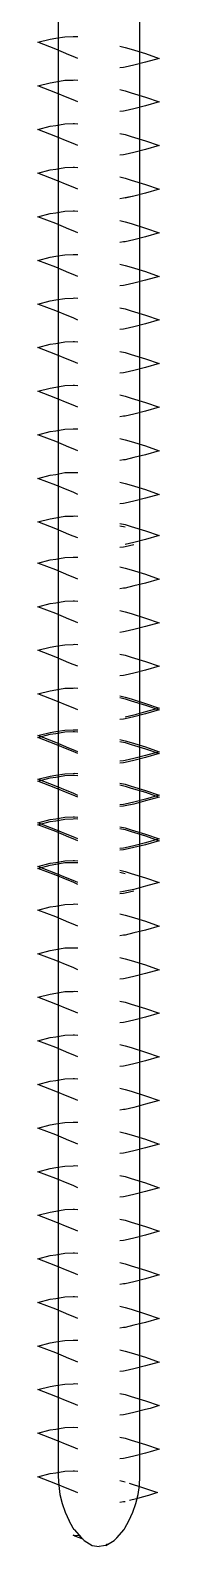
# Model space of a CAD drawing. Extents: x -11.9 to 9.3, y -3.9 to 3.8.
# Drawn here: x 0.21 to 0.297, y -3.869 to -2.779 of the extents above; entities that cross this region are included whole.
import ezdxf

# ---------------------------------------------------------------- set-up
doc = ezdxf.new("R2010")
doc.units = 0
doc.layers.add('SECTIONCUTEDGES', color=7, linetype='CONTINUOUS')

msp = doc.modelspace()

# ---------------------------------------------------------------- linework, layer by layer
at = {"layer": 'SECTIONCUTEDGES'}
for p, q in [((0.2242, -2.0352), (0.2242, -3.8182)), ((0.2829, -3.8182), (0.2829, -2.0352)), ((0.2095, -2.7881), (0.2184, -2.7858)), ((0.2224, -2.793), (0.2095, -2.7881)), ((0.2184, -2.7858), (0.2224, -2.7852)), ((0.2224, -2.7852), (0.2289, -2.7841)), ((0.2289, -2.7841), (0.2349, -2.7839)), ((0.2349, -2.7839), (0.2359, -2.7838)), ((0.2359, -2.7838), (0.2383, -2.784)), ((0.2317, -2.797), (0.2224, -2.793)), ((0.2349, -2.7982), (0.2317, -2.797)), ((0.2383, -2.7996), (0.2349, -2.7982)), ((0.2684, -2.7908), (0.2722, -2.7917)), ((0.2684, -2.7908), (0.2722, -2.7917)), ((0.2722, -2.7917), (0.2766, -2.793)), ((0.2766, -2.793), (0.2868, -2.7962)), ((0.2868, -2.7962), (0.2967, -2.7996)), ((0.271, -2.8062), (0.2684, -2.8065)), ((0.2722, -2.806), (0.271, -2.8062)), ((0.2784, -2.8046), (0.2722, -2.806)), ((0.2784, -2.8046), (0.2722, -2.806)), ((0.2868, -2.8024), (0.2784, -2.8046)), ((0.2967, -2.7996), (0.2868, -2.8024)), ((0.2095, -2.8194), (0.2184, -2.8171)), ((0.2224, -2.8244), (0.2095, -2.8194)), ((0.2184, -2.8171), (0.2224, -2.8165)), ((0.2224, -2.8165), (0.2289, -2.8154)), ((0.2289, -2.8154), (0.2349, -2.8152)), ((0.2349, -2.8152), (0.2359, -2.8151)), ((0.2359, -2.8151), (0.2383, -2.8153)), ((0.2317, -2.8283), (0.2224, -2.8244)), ((0.2349, -2.8295), (0.2317, -2.8283)), ((0.2383, -2.8309), (0.2349, -2.8295)), ((0.2684, -2.8221), (0.2722, -2.823)), ((0.2684, -2.8221), (0.2722, -2.823)), ((0.2722, -2.823), (0.2766, -2.8243)), ((0.2766, -2.8243), (0.2868, -2.8275)), ((0.2868, -2.8275), (0.2967, -2.8309)), ((0.2967, -2.8309), (0.2868, -2.8337)), ((0.271, -2.8375), (0.2684, -2.8378)), ((0.2722, -2.8373), (0.271, -2.8375)), ((0.2784, -2.8359), (0.2722, -2.8373)), ((0.2784, -2.8359), (0.2722, -2.8373)), ((0.2868, -2.8337), (0.2784, -2.8359)), ((0.2095, -2.8508), (0.2184, -2.8484)), ((0.2224, -2.8557), (0.2095, -2.8508)), ((0.2184, -2.8484), (0.2224, -2.8478)), ((0.2224, -2.8478), (0.2289, -2.8467)), ((0.2289, -2.8467), (0.2349, -2.8465)), ((0.2349, -2.8465), (0.2359, -2.8464)), ((0.2359, -2.8464), (0.2383, -2.8466)), ((0.2684, -2.8535), (0.2722, -2.8543)), ((0.2684, -2.8535), (0.2722, -2.8543)), ((0.2317, -2.8596), (0.2224, -2.8557)), ((0.2349, -2.8608), (0.2317, -2.8596)), ((0.2383, -2.8623), (0.2349, -2.8608)), ((0.2722, -2.8543), (0.2766, -2.8557)), ((0.2766, -2.8557), (0.2868, -2.8588)), ((0.2868, -2.8588), (0.2967, -2.8622)), ((0.2967, -2.8622), (0.2868, -2.865)), ((0.271, -2.8688), (0.2684, -2.8691)), ((0.2722, -2.8686), (0.271, -2.8688)), ((0.2784, -2.8672), (0.2722, -2.8686)), ((0.2784, -2.8672), (0.2722, -2.8686)), ((0.2868, -2.865), (0.2784, -2.8672)), ((0.2095, -2.8821), (0.2184, -2.8797)), ((0.2224, -2.887), (0.2095, -2.8821)), ((0.2184, -2.8797), (0.2224, -2.8791)), ((0.2224, -2.8791), (0.2289, -2.878)), ((0.2289, -2.878), (0.2349, -2.8778)), ((0.2349, -2.8778), (0.2359, -2.8777)), ((0.2359, -2.8777), (0.2383, -2.8779)), ((0.2684, -2.8848), (0.2722, -2.8857)), ((0.2684, -2.8848), (0.2722, -2.8856)), ((0.2722, -2.8857), (0.2766, -2.887)), ((0.2317, -2.8909), (0.2224, -2.887)), ((0.2349, -2.8921), (0.2317, -2.8909)), ((0.2383, -2.8936), (0.2349, -2.8921)), ((0.2766, -2.887), (0.2868, -2.8902)), ((0.2868, -2.8964), (0.2784, -2.8985)), ((0.2868, -2.8902), (0.2967, -2.8936)), ((0.2967, -2.8936), (0.2868, -2.8964)), ((0.271, -2.9001), (0.2684, -2.9004)), ((0.2722, -2.8999), (0.271, -2.9001)), ((0.2784, -2.8985), (0.2722, -2.9)), ((0.2784, -2.8985), (0.2722, -2.8999)), ((0.2095, -2.9134), (0.2184, -2.9111)), ((0.2224, -2.9183), (0.2095, -2.9134)), ((0.2184, -2.9111), (0.2224, -2.9105)), ((0.2224, -2.9105), (0.2289, -2.9094)), ((0.2317, -2.9223), (0.2224, -2.9183)), ((0.2289, -2.9094), (0.2349, -2.9092)), ((0.2349, -2.9092), (0.2359, -2.9091)), ((0.2359, -2.9091), (0.2383, -2.9093)), ((0.2684, -2.9161), (0.2722, -2.917)), ((0.2684, -2.9161), (0.2722, -2.917)), ((0.2722, -2.917), (0.2766, -2.9183)), ((0.2766, -2.9183), (0.2868, -2.9215)), ((0.2349, -2.9235), (0.2317, -2.9223)), ((0.2383, -2.9249), (0.2349, -2.9235)), ((0.2868, -2.9277), (0.2784, -2.9299)), ((0.2868, -2.9215), (0.2967, -2.9249)), ((0.2967, -2.9249), (0.2868, -2.9277)), ((0.2224, -2.9418), (0.2289, -2.9407)), ((0.2289, -2.9407), (0.2349, -2.9405)), ((0.2349, -2.9405), (0.2359, -2.9404)), ((0.2359, -2.9404), (0.2383, -2.9406)), ((0.271, -2.9315), (0.2684, -2.9318)), ((0.2722, -2.9313), (0.271, -2.9315)), ((0.2784, -2.9299), (0.2722, -2.9313)), ((0.2784, -2.9299), (0.2722, -2.9313)), ((0.2095, -2.9447), (0.2184, -2.9424)), ((0.2224, -2.9496), (0.2095, -2.9447)), ((0.2184, -2.9424), (0.2224, -2.9418)), ((0.2317, -2.9536), (0.2224, -2.9496)), ((0.2684, -2.9474), (0.2722, -2.9483)), ((0.2684, -2.9474), (0.2722, -2.9483)), ((0.2722, -2.9483), (0.2766, -2.9496)), ((0.2766, -2.9496), (0.2868, -2.9528)), ((0.2349, -2.9548), (0.2317, -2.9536)), ((0.2383, -2.9562), (0.2349, -2.9548)), ((0.2784, -2.9612), (0.2722, -2.9626)), ((0.2784, -2.9612), (0.2722, -2.9626)), ((0.2868, -2.959), (0.2784, -2.9612)), ((0.2868, -2.9528), (0.2967, -2.9562)), ((0.2967, -2.9562), (0.2868, -2.959)), ((0.2184, -2.9737), (0.2224, -2.9731)), ((0.2224, -2.9731), (0.2289, -2.972)), ((0.2289, -2.972), (0.2349, -2.9718)), ((0.2349, -2.9718), (0.2359, -2.9717)), ((0.2359, -2.9717), (0.2383, -2.9719)), ((0.271, -2.9628), (0.2684, -2.9631)), ((0.2722, -2.9626), (0.271, -2.9628)), ((0.2095, -2.9761), (0.2184, -2.9737)), ((0.2224, -2.981), (0.2095, -2.9761)), ((0.2317, -2.9849), (0.2224, -2.981)), ((0.2684, -2.9788), (0.2722, -2.9796)), ((0.2684, -2.9788), (0.2722, -2.9796)), ((0.2722, -2.9796), (0.2766, -2.981)), ((0.2766, -2.981), (0.2868, -2.9841)), ((0.2868, -2.9841), (0.2967, -2.9875)), ((0.2349, -2.9861), (0.2317, -2.9849)), ((0.2383, -2.9876), (0.2349, -2.9861)), ((0.271, -2.9941), (0.2684, -2.9944)), ((0.2722, -2.9939), (0.271, -2.9941)), ((0.2784, -2.9925), (0.2722, -2.9939)), ((0.2784, -2.9925), (0.2722, -2.9939)), ((0.2868, -2.9903), (0.2784, -2.9925)), ((0.2967, -2.9875), (0.2868, -2.9903)), ((0.2095, -3.0074), (0.2184, -3.005)), ((0.2184, -3.005), (0.2224, -3.0044)), ((0.2224, -3.0044), (0.2289, -3.0033)), ((0.2289, -3.0033), (0.2349, -3.0031)), ((0.2349, -3.0031), (0.2359, -3.003)), ((0.2359, -3.003), (0.2383, -3.0032)), ((0.2224, -3.0123), (0.2095, -3.0074)), ((0.2317, -3.0162), (0.2224, -3.0123)), ((0.2349, -3.0174), (0.2317, -3.0162)), ((0.2684, -3.0101), (0.2722, -3.0109)), ((0.2684, -3.0101), (0.2722, -3.0109)), ((0.2722, -3.0109), (0.2766, -3.0123)), ((0.2766, -3.0123), (0.2868, -3.0154)), ((0.2868, -3.0154), (0.2967, -3.0189)), ((0.2383, -3.0189), (0.2349, -3.0174)), ((0.271, -3.0254), (0.2684, -3.0257)), ((0.2722, -3.0252), (0.271, -3.0254)), ((0.2784, -3.0238), (0.2722, -3.0252)), ((0.2784, -3.0238), (0.2722, -3.0252)), ((0.2868, -3.0216), (0.2784, -3.0238)), ((0.2967, -3.0189), (0.2868, -3.0216)), ((0.2095, -3.0387), (0.2184, -3.0364)), ((0.2224, -3.0436), (0.2095, -3.0387)), ((0.2184, -3.0364), (0.2224, -3.0358)), ((0.2224, -3.0358), (0.2289, -3.0346)), ((0.2289, -3.0346), (0.2349, -3.0344)), ((0.2349, -3.0344), (0.2359, -3.0343)), ((0.2359, -3.0343), (0.2383, -3.0345)), ((0.2317, -3.0475), (0.2224, -3.0436)), ((0.2349, -3.0487), (0.2317, -3.0475)), ((0.2383, -3.0502), (0.2349, -3.0487)), ((0.2684, -3.0414), (0.2722, -3.0423)), ((0.2684, -3.0414), (0.2722, -3.0423)), ((0.2722, -3.0423), (0.2766, -3.0436)), ((0.2766, -3.0436), (0.2868, -3.0467)), ((0.2868, -3.0467), (0.2967, -3.0502)), ((0.271, -3.0567), (0.2684, -3.057)), ((0.2722, -3.0565), (0.271, -3.0567)), ((0.2784, -3.0551), (0.2722, -3.0565)), ((0.2784, -3.0551), (0.2722, -3.0565)), ((0.2868, -3.053), (0.2784, -3.0551)), ((0.2967, -3.0502), (0.2868, -3.053)), ((0.2095, -3.07), (0.2184, -3.0677)), ((0.2224, -3.0749), (0.2095, -3.07)), ((0.2184, -3.0677), (0.2224, -3.0671)), ((0.2224, -3.0671), (0.2289, -3.0659)), ((0.2289, -3.0659), (0.2349, -3.0657)), ((0.2349, -3.0657), (0.2359, -3.0657)), ((0.2359, -3.0657), (0.2383, -3.0658)), ((0.2317, -3.0788), (0.2224, -3.0749)), ((0.2349, -3.08), (0.2317, -3.0788)), ((0.2383, -3.0815), (0.2349, -3.08)), ((0.2684, -3.0727), (0.2722, -3.0736)), ((0.2684, -3.0727), (0.2722, -3.0736)), ((0.2722, -3.0736), (0.2766, -3.0749)), ((0.2766, -3.0749), (0.2868, -3.078)), ((0.2868, -3.078), (0.2967, -3.0815)), ((0.2967, -3.0815), (0.2868, -3.0843)), ((0.271, -3.088), (0.2684, -3.0884)), ((0.2722, -3.0879), (0.271, -3.088)), ((0.2784, -3.0864), (0.2722, -3.0879)), ((0.2784, -3.0864), (0.2722, -3.0879)), ((0.2868, -3.0843), (0.2784, -3.0864)), ((0.2095, -3.1013), (0.2184, -3.099)), ((0.2224, -3.1062), (0.2095, -3.1013)), ((0.2184, -3.099), (0.2224, -3.0984)), ((0.2224, -3.0984), (0.2289, -3.0972)), ((0.2289, -3.0972), (0.2349, -3.097)), ((0.2349, -3.097), (0.2359, -3.097)), ((0.2359, -3.097), (0.2383, -3.0972)), ((0.2684, -3.104), (0.2722, -3.1049)), ((0.2684, -3.104), (0.2722, -3.1049)), ((0.2317, -3.1101), (0.2224, -3.1062)), ((0.2349, -3.1113), (0.2317, -3.1101)), ((0.2383, -3.1128), (0.2349, -3.1113)), ((0.2722, -3.1049), (0.2766, -3.1062)), ((0.2766, -3.1062), (0.2868, -3.1094)), ((0.2868, -3.1094), (0.2967, -3.1128)), ((0.2967, -3.1128), (0.2868, -3.1156)), ((0.271, -3.1194), (0.2684, -3.1197)), ((0.2722, -3.1192), (0.271, -3.1194)), ((0.2784, -3.1177), (0.2722, -3.1192)), ((0.2784, -3.1177), (0.2722, -3.1192)), ((0.2868, -3.1156), (0.2784, -3.1177)), ((0.2095, -3.1326), (0.2184, -3.1303)), ((0.2224, -3.1375), (0.2095, -3.1326)), ((0.2184, -3.1303), (0.2224, -3.1297)), ((0.2224, -3.1297), (0.2289, -3.1285)), ((0.2289, -3.1285), (0.2349, -3.1284)), ((0.2349, -3.1284), (0.2359, -3.1283)), ((0.2359, -3.1283), (0.2383, -3.1285)), ((0.2684, -3.1336), (0.2722, -3.1345)), ((0.2684, -3.1353), (0.2722, -3.1362)), ((0.2722, -3.1345), (0.2766, -3.1358)), ((0.2766, -3.1358), (0.2868, -3.1389)), ((0.2317, -3.1415), (0.2224, -3.1375)), ((0.2349, -3.1427), (0.2317, -3.1415)), ((0.2383, -3.1441), (0.2349, -3.1427)), ((0.2784, -3.1473), (0.2722, -3.1488)), ((0.2868, -3.1452), (0.2784, -3.1473)), ((0.2868, -3.1389), (0.2967, -3.1424)), ((0.2967, -3.1424), (0.2868, -3.1452)), ((0.2224, -3.1593), (0.2289, -3.1581)), ((0.2289, -3.1581), (0.2349, -3.1579)), ((0.2349, -3.1579), (0.2359, -3.1579)), ((0.2359, -3.1579), (0.2383, -3.158)), ((0.271, -3.1507), (0.2684, -3.151)), ((0.2722, -3.1505), (0.271, -3.1507)), ((0.2784, -3.1491), (0.2722, -3.1505)), ((0.2095, -3.1622), (0.2184, -3.1599)), ((0.2224, -3.1671), (0.2095, -3.1622)), ((0.2184, -3.1599), (0.2224, -3.1593)), ((0.2317, -3.171), (0.2224, -3.1671)), ((0.2684, -3.1649), (0.2722, -3.1658)), ((0.2684, -3.1649), (0.2722, -3.1658)), ((0.2722, -3.1658), (0.2766, -3.1671)), ((0.2766, -3.1671), (0.2868, -3.1702)), ((0.2349, -3.1722), (0.2317, -3.171)), ((0.2383, -3.1737), (0.2349, -3.1722)), ((0.271, -3.1802), (0.2684, -3.1806)), ((0.2722, -3.1801), (0.271, -3.1802)), ((0.2784, -3.1786), (0.2722, -3.1801)), ((0.2784, -3.1786), (0.2722, -3.1801)), ((0.2868, -3.1765), (0.2784, -3.1786)), ((0.2868, -3.1702), (0.2967, -3.1737)), ((0.2967, -3.1737), (0.2868, -3.1765)), ((0.2184, -3.1912), (0.2224, -3.1906)), ((0.2224, -3.1906), (0.2289, -3.1894)), ((0.2289, -3.1894), (0.2349, -3.1893)), ((0.2349, -3.1893), (0.2359, -3.1892)), ((0.2359, -3.1892), (0.2383, -3.1894)), ((0.2095, -3.1935), (0.2184, -3.1912)), ((0.2224, -3.1984), (0.2095, -3.1935)), ((0.2317, -3.2024), (0.2224, -3.1984)), ((0.2684, -3.1962), (0.2722, -3.1971)), ((0.2684, -3.1962), (0.2722, -3.1971)), ((0.2722, -3.1971), (0.2766, -3.1984)), ((0.2766, -3.1984), (0.2868, -3.2016)), ((0.2868, -3.2016), (0.2967, -3.205)), ((0.2349, -3.2036), (0.2317, -3.2024)), ((0.2383, -3.205), (0.2349, -3.2036)), ((0.271, -3.2116), (0.2684, -3.2119)), ((0.2722, -3.2114), (0.271, -3.2116)), ((0.2784, -3.2099), (0.2722, -3.2114)), ((0.2784, -3.2099), (0.2722, -3.2114)), ((0.2868, -3.2078), (0.2784, -3.2099)), ((0.2967, -3.205), (0.2868, -3.2078)), ((0.2095, -3.2248), (0.2184, -3.2225)), ((0.2184, -3.2225), (0.2224, -3.2219)), ((0.2224, -3.2219), (0.2289, -3.2208)), ((0.2289, -3.2208), (0.2349, -3.2206)), ((0.2349, -3.2206), (0.2359, -3.2205)), ((0.2359, -3.2205), (0.2383, -3.2207)), ((0.2224, -3.2297), (0.2095, -3.2248)), ((0.2317, -3.2337), (0.2224, -3.2297)), ((0.2349, -3.2349), (0.2317, -3.2337)), ((0.2684, -3.2275), (0.2722, -3.2284)), ((0.2684, -3.2275), (0.2722, -3.2284)), ((0.2722, -3.2284), (0.2766, -3.2297)), ((0.2766, -3.2297), (0.2868, -3.2329)), ((0.2868, -3.2329), (0.2967, -3.2363)), ((0.2383, -3.2363), (0.2349, -3.2349)), ((0.271, -3.2429), (0.2684, -3.2432)), ((0.2722, -3.2427), (0.271, -3.2429)), ((0.2784, -3.2413), (0.2722, -3.2427)), ((0.2784, -3.2413), (0.2722, -3.2427)), ((0.2868, -3.2391), (0.2784, -3.2413)), ((0.2967, -3.2363), (0.2868, -3.2391)), ((0.2095, -3.2561), (0.2184, -3.2538)), ((0.2224, -3.261), (0.2095, -3.2561)), ((0.2184, -3.2538), (0.2224, -3.2532)), ((0.2224, -3.2532), (0.2289, -3.2521)), ((0.2289, -3.2521), (0.2349, -3.2519)), ((0.2349, -3.2519), (0.2359, -3.2518)), ((0.2359, -3.2518), (0.2383, -3.252)), ((0.2317, -3.265), (0.2224, -3.261)), ((0.2349, -3.2662), (0.2317, -3.265)), ((0.2383, -3.2676), (0.2349, -3.2662)), ((0.2684, -3.2575), (0.2722, -3.2584)), ((0.2684, -3.2588), (0.2722, -3.2597)), ((0.2684, -3.2588), (0.2722, -3.2597)), ((0.2722, -3.2584), (0.2766, -3.2597)), ((0.2722, -3.2597), (0.2766, -3.261)), ((0.2766, -3.2597), (0.2868, -3.2629)), ((0.2766, -3.261), (0.2868, -3.2642)), ((0.2868, -3.2629), (0.2967, -3.2663)), ((0.2868, -3.2642), (0.2967, -3.2676)), ((0.2967, -3.2663), (0.2868, -3.2691)), ((0.271, -3.2742), (0.2684, -3.2745)), ((0.2722, -3.274), (0.271, -3.2742)), ((0.2784, -3.2713), (0.2722, -3.2727)), ((0.2784, -3.2726), (0.2722, -3.274)), ((0.2784, -3.2726), (0.2722, -3.274)), ((0.2868, -3.2691), (0.2784, -3.2713)), ((0.2868, -3.2704), (0.2784, -3.2726)), ((0.2967, -3.2676), (0.2868, -3.2704)), ((0.2095, -3.2861), (0.2184, -3.2838)), ((0.2095, -3.2875), (0.2184, -3.2851)), ((0.2224, -3.291), (0.2095, -3.2861)), ((0.2224, -3.2924), (0.2095, -3.2875)), ((0.2184, -3.2838), (0.2224, -3.2832)), ((0.2184, -3.2851), (0.2224, -3.2845)), ((0.2224, -3.2832), (0.2289, -3.2821)), ((0.2224, -3.2845), (0.2289, -3.2834)), ((0.2289, -3.2821), (0.2349, -3.2819)), ((0.2289, -3.2834), (0.2349, -3.2832)), ((0.2349, -3.2819), (0.2359, -3.2818)), ((0.2349, -3.2832), (0.2359, -3.2831)), ((0.2359, -3.2818), (0.2383, -3.282)), ((0.2359, -3.2831), (0.2383, -3.2833)), ((0.2684, -3.2888), (0.2722, -3.2897)), ((0.2684, -3.2888), (0.2722, -3.2897)), ((0.2317, -3.295), (0.2224, -3.291)), ((0.2317, -3.2963), (0.2224, -3.2924)), ((0.2349, -3.2962), (0.2317, -3.295)), ((0.2349, -3.2975), (0.2317, -3.2963)), ((0.2383, -3.2976), (0.2349, -3.2962)), ((0.2383, -3.299), (0.2349, -3.2975)), ((0.2684, -3.2902), (0.2722, -3.291)), ((0.2684, -3.2902), (0.2722, -3.291)), ((0.2722, -3.2897), (0.2766, -3.291)), ((0.2722, -3.291), (0.2766, -3.2924)), ((0.2766, -3.291), (0.2868, -3.2942)), ((0.2766, -3.2924), (0.2868, -3.2955)), ((0.2868, -3.2942), (0.2967, -3.2976)), ((0.2868, -3.2955), (0.2967, -3.2989)), ((0.2967, -3.2976), (0.2868, -3.3004)), ((0.2967, -3.2989), (0.2868, -3.3017)), ((0.271, -3.3042), (0.2684, -3.3045)), ((0.271, -3.3055), (0.2684, -3.3058)), ((0.2722, -3.304), (0.271, -3.3042)), ((0.2722, -3.3053), (0.271, -3.3055)), ((0.2784, -3.3026), (0.2722, -3.304)), ((0.2784, -3.3026), (0.2722, -3.304)), ((0.2784, -3.3039), (0.2722, -3.3053)), ((0.2784, -3.3039), (0.2722, -3.3053)), ((0.2868, -3.3004), (0.2784, -3.3026)), ((0.2868, -3.3017), (0.2784, -3.3039)), ((0.2095, -3.3174), (0.2184, -3.3151)), ((0.2095, -3.3188), (0.2184, -3.3164)), ((0.2224, -3.3224), (0.2095, -3.3174)), ((0.2224, -3.3237), (0.2095, -3.3188)), ((0.2184, -3.3151), (0.2224, -3.3145)), ((0.2184, -3.3164), (0.2224, -3.3158)), ((0.2224, -3.3145), (0.2289, -3.3134)), ((0.2224, -3.3158), (0.2289, -3.3147)), ((0.2289, -3.3134), (0.2349, -3.3132)), ((0.2289, -3.3147), (0.2349, -3.3145)), ((0.2349, -3.3132), (0.2359, -3.3131)), ((0.2349, -3.3145), (0.2359, -3.3144)), ((0.2359, -3.3131), (0.2383, -3.3133)), ((0.2359, -3.3144), (0.2383, -3.3146)), ((0.2684, -3.3202), (0.2722, -3.321)), ((0.2684, -3.3202), (0.2722, -3.321)), ((0.2684, -3.3215), (0.2722, -3.3223)), ((0.2684, -3.3215), (0.2722, -3.3223)), ((0.2722, -3.321), (0.2766, -3.3224)), ((0.2317, -3.3263), (0.2224, -3.3224)), ((0.2317, -3.3276), (0.2224, -3.3237)), ((0.2349, -3.3275), (0.2317, -3.3263)), ((0.2349, -3.3288), (0.2317, -3.3276)), ((0.2383, -3.329), (0.2349, -3.3275)), ((0.2383, -3.3303), (0.2349, -3.3288)), ((0.2722, -3.3223), (0.2766, -3.3237)), ((0.2766, -3.3224), (0.2868, -3.3255)), ((0.2766, -3.3237), (0.2868, -3.3268)), ((0.2868, -3.3317), (0.2784, -3.3339)), ((0.2868, -3.3255), (0.2967, -3.3289)), ((0.2868, -3.3268), (0.2967, -3.3303)), ((0.2967, -3.3289), (0.2868, -3.3317)), ((0.2967, -3.3303), (0.2868, -3.333)), ((0.271, -3.3355), (0.2684, -3.3358)), ((0.271, -3.3368), (0.2684, -3.3371)), ((0.2722, -3.3353), (0.271, -3.3355)), ((0.2722, -3.3366), (0.271, -3.3368)), ((0.2784, -3.3339), (0.2722, -3.3353)), ((0.2784, -3.3339), (0.2722, -3.3353)), ((0.2784, -3.3352), (0.2722, -3.3366)), ((0.2784, -3.3352), (0.2722, -3.3366)), ((0.2868, -3.333), (0.2784, -3.3352)), ((0.2095, -3.3488), (0.2184, -3.3464)), ((0.2095, -3.3501), (0.2184, -3.3478)), ((0.2224, -3.3537), (0.2095, -3.3488)), ((0.2224, -3.355), (0.2095, -3.3501)), ((0.2184, -3.3464), (0.2224, -3.3458)), ((0.2184, -3.3478), (0.2224, -3.3472)), ((0.2224, -3.3458), (0.2289, -3.3447)), ((0.2224, -3.3472), (0.2289, -3.346)), ((0.2317, -3.3576), (0.2224, -3.3537)), ((0.2289, -3.3447), (0.2349, -3.3445)), ((0.2289, -3.346), (0.2349, -3.3458)), ((0.2349, -3.3445), (0.2359, -3.3444)), ((0.2349, -3.3458), (0.2359, -3.3457)), ((0.2359, -3.3444), (0.2383, -3.3446)), ((0.2359, -3.3457), (0.2383, -3.3459)), ((0.2684, -3.3515), (0.2722, -3.3523)), ((0.2684, -3.3515), (0.2722, -3.3523)), ((0.2684, -3.3528), (0.2722, -3.3536)), ((0.2684, -3.3528), (0.2722, -3.3536)), ((0.2722, -3.3523), (0.2766, -3.3537)), ((0.2722, -3.3536), (0.2766, -3.355)), ((0.2766, -3.3537), (0.2868, -3.3568)), ((0.2317, -3.3589), (0.2224, -3.355)), ((0.2349, -3.3588), (0.2317, -3.3576)), ((0.2349, -3.3601), (0.2317, -3.3589)), ((0.2383, -3.3603), (0.2349, -3.3588)), ((0.2383, -3.3616), (0.2349, -3.3601)), ((0.2784, -3.3652), (0.2722, -3.3666)), ((0.2784, -3.3652), (0.2722, -3.3666)), ((0.2766, -3.355), (0.2868, -3.3581)), ((0.2868, -3.363), (0.2784, -3.3652)), ((0.2868, -3.3644), (0.2784, -3.3665)), ((0.2868, -3.3568), (0.2967, -3.3603)), ((0.2868, -3.3581), (0.2967, -3.3616)), ((0.2967, -3.3603), (0.2868, -3.363)), ((0.2967, -3.3616), (0.2868, -3.3644)), ((0.2224, -3.3772), (0.2289, -3.376)), ((0.2289, -3.376), (0.2349, -3.3758)), ((0.2349, -3.3758), (0.2359, -3.3757)), ((0.2359, -3.3757), (0.2383, -3.3759)), ((0.271, -3.3668), (0.2684, -3.3671)), ((0.271, -3.3681), (0.2684, -3.3684)), ((0.2722, -3.3666), (0.271, -3.3668)), ((0.2722, -3.3679), (0.271, -3.3681)), ((0.2784, -3.3665), (0.2722, -3.3679)), ((0.2784, -3.3665), (0.2722, -3.3679)), ((0.2095, -3.3801), (0.2184, -3.3778)), ((0.2095, -3.3814), (0.2184, -3.3791)), ((0.2224, -3.385), (0.2095, -3.3801)), ((0.2224, -3.3863), (0.2095, -3.3814)), ((0.2184, -3.3778), (0.2224, -3.3772)), ((0.2184, -3.3791), (0.2224, -3.3785)), ((0.2224, -3.3785), (0.2289, -3.3773)), ((0.2317, -3.3889), (0.2224, -3.385)), ((0.2317, -3.3902), (0.2224, -3.3863)), ((0.2289, -3.3773), (0.2349, -3.3771)), ((0.2349, -3.3771), (0.2359, -3.3771)), ((0.2359, -3.3771), (0.2383, -3.3772)), ((0.2684, -3.3828), (0.2722, -3.3836)), ((0.2684, -3.3828), (0.2722, -3.3836)), ((0.2684, -3.3841), (0.2722, -3.385)), ((0.2722, -3.3836), (0.2766, -3.385)), ((0.2766, -3.385), (0.2868, -3.3881)), ((0.2349, -3.3901), (0.2317, -3.3889)), ((0.2349, -3.3914), (0.2317, -3.3902)), ((0.2383, -3.3916), (0.2349, -3.3901)), ((0.2383, -3.3929), (0.2349, -3.3914)), ((0.271, -3.3981), (0.2684, -3.3984)), ((0.2722, -3.3979), (0.271, -3.3981)), ((0.2784, -3.3965), (0.2722, -3.3979)), ((0.2784, -3.3965), (0.2722, -3.3979)), ((0.2784, -3.3978), (0.2722, -3.3993)), ((0.2868, -3.3943), (0.2784, -3.3965)), ((0.2868, -3.3881), (0.2967, -3.3916)), ((0.2967, -3.3916), (0.2868, -3.3943)), ((0.2184, -3.4091), (0.2224, -3.4085)), ((0.2224, -3.4085), (0.2289, -3.4073)), ((0.2289, -3.4073), (0.2349, -3.4071)), ((0.2349, -3.4071), (0.2359, -3.407)), ((0.2359, -3.407), (0.2383, -3.4072)), ((0.271, -3.3994), (0.2684, -3.3998)), ((0.2722, -3.3993), (0.271, -3.3994)), ((0.2095, -3.4114), (0.2184, -3.4091)), ((0.2224, -3.4163), (0.2095, -3.4114)), ((0.2317, -3.4202), (0.2224, -3.4163)), ((0.2684, -3.4141), (0.2722, -3.415)), ((0.2684, -3.4141), (0.2722, -3.415)), ((0.2722, -3.415), (0.2766, -3.4163)), ((0.2766, -3.4163), (0.2868, -3.4194)), ((0.2868, -3.4194), (0.2967, -3.4229)), ((0.2349, -3.4214), (0.2317, -3.4202)), ((0.2383, -3.4229), (0.2349, -3.4214)), ((0.271, -3.4294), (0.2684, -3.4298)), ((0.2722, -3.4293), (0.271, -3.4294)), ((0.2784, -3.4278), (0.2722, -3.4293)), ((0.2784, -3.4278), (0.2722, -3.4293)), ((0.2868, -3.4257), (0.2784, -3.4278)), ((0.2967, -3.4229), (0.2868, -3.4257)), ((0.2095, -3.4427), (0.2184, -3.4404)), ((0.2184, -3.4404), (0.2224, -3.4398)), ((0.2224, -3.4398), (0.2289, -3.4386)), ((0.2289, -3.4386), (0.2349, -3.4384)), ((0.2349, -3.4384), (0.2359, -3.4384)), ((0.2359, -3.4384), (0.2383, -3.4386)), ((0.2224, -3.4476), (0.2095, -3.4427)), ((0.2317, -3.4515), (0.2224, -3.4476)), ((0.2349, -3.4527), (0.2317, -3.4515)), ((0.2684, -3.4454), (0.2722, -3.4463)), ((0.2684, -3.4454), (0.2722, -3.4463)), ((0.2722, -3.4463), (0.2766, -3.4476)), ((0.2766, -3.4476), (0.2868, -3.4508)), ((0.2868, -3.4508), (0.2967, -3.4542)), ((0.2383, -3.4542), (0.2349, -3.4527)), ((0.271, -3.4607), (0.2684, -3.4611)), ((0.2722, -3.4606), (0.271, -3.4607)), ((0.2784, -3.4591), (0.2722, -3.4606)), ((0.2784, -3.4591), (0.2722, -3.4606)), ((0.2868, -3.457), (0.2784, -3.4591)), ((0.2967, -3.4542), (0.2868, -3.457)), ((0.2095, -3.474), (0.2184, -3.4717)), ((0.2224, -3.4789), (0.2095, -3.474)), ((0.2184, -3.4717), (0.2224, -3.4711)), ((0.2224, -3.4711), (0.2289, -3.4699)), ((0.2289, -3.4699), (0.2349, -3.4698)), ((0.2349, -3.4698), (0.2359, -3.4697)), ((0.2359, -3.4697), (0.2383, -3.4699)), ((0.2317, -3.4829), (0.2224, -3.4789)), ((0.2349, -3.4841), (0.2317, -3.4829)), ((0.2383, -3.4855), (0.2349, -3.4841)), ((0.2684, -3.4767), (0.2722, -3.4776)), ((0.2684, -3.4767), (0.2722, -3.4776)), ((0.2722, -3.4776), (0.2766, -3.4789)), ((0.2766, -3.4789), (0.2868, -3.4821)), ((0.2868, -3.4821), (0.2967, -3.4855)), ((0.271, -3.4921), (0.2684, -3.4924)), ((0.2722, -3.4919), (0.271, -3.4921)), ((0.2784, -3.4904), (0.2722, -3.4919)), ((0.2784, -3.4904), (0.2722, -3.4919)), ((0.2868, -3.4883), (0.2784, -3.4904)), ((0.2967, -3.4855), (0.2868, -3.4883)), ((0.2095, -3.5053), (0.2184, -3.503)), ((0.2224, -3.5102), (0.2095, -3.5053)), ((0.2184, -3.503), (0.2224, -3.5024)), ((0.2224, -3.5024), (0.2289, -3.5013)), ((0.2289, -3.5013), (0.2349, -3.5011)), ((0.2349, -3.5011), (0.2359, -3.501)), ((0.2359, -3.501), (0.2383, -3.5012)), ((0.2317, -3.5142), (0.2224, -3.5102)), ((0.2349, -3.5154), (0.2317, -3.5142)), ((0.2383, -3.5168), (0.2349, -3.5154)), ((0.2684, -3.508), (0.2722, -3.5089)), ((0.2684, -3.508), (0.2722, -3.5089)), ((0.2722, -3.5089), (0.2766, -3.5102)), ((0.2766, -3.5102), (0.2868, -3.5134)), ((0.2868, -3.5134), (0.2967, -3.5168)), ((0.2967, -3.5168), (0.2868, -3.5196)), ((0.271, -3.5234), (0.2684, -3.5237)), ((0.2722, -3.5232), (0.271, -3.5234)), ((0.2784, -3.5218), (0.2722, -3.5232)), ((0.2784, -3.5218), (0.2722, -3.5232)), ((0.2868, -3.5196), (0.2784, -3.5218)), ((0.2095, -3.5366), (0.2184, -3.5343)), ((0.2224, -3.5416), (0.2095, -3.5366)), ((0.2184, -3.5343), (0.2224, -3.5337)), ((0.2224, -3.5337), (0.2289, -3.5326)), ((0.2289, -3.5326), (0.2349, -3.5324)), ((0.2349, -3.5324), (0.2359, -3.5323)), ((0.2359, -3.5323), (0.2383, -3.5325)), ((0.2684, -3.5394), (0.2722, -3.5402)), ((0.2684, -3.5394), (0.2722, -3.5402)), ((0.2317, -3.5455), (0.2224, -3.5416)), ((0.2349, -3.5467), (0.2317, -3.5455)), ((0.2383, -3.5481), (0.2349, -3.5467)), ((0.2722, -3.5402), (0.2766, -3.5415)), ((0.2766, -3.5415), (0.2868, -3.5447)), ((0.2868, -3.5447), (0.2967, -3.5481)), ((0.2967, -3.5481), (0.2868, -3.5509)), ((0.271, -3.5547), (0.2684, -3.555)), ((0.2722, -3.5545), (0.271, -3.5547)), ((0.2784, -3.5531), (0.2722, -3.5545)), ((0.2784, -3.5531), (0.2722, -3.5545)), ((0.2868, -3.5509), (0.2784, -3.5531)), ((0.2095, -3.568), (0.2184, -3.5656)), ((0.2224, -3.5729), (0.2095, -3.568)), ((0.2184, -3.5656), (0.2224, -3.565)), ((0.2224, -3.565), (0.2289, -3.5639)), ((0.2289, -3.5639), (0.2349, -3.5637)), ((0.2349, -3.5637), (0.2359, -3.5636)), ((0.2359, -3.5636), (0.2383, -3.5638)), ((0.2684, -3.5707), (0.2722, -3.5715)), ((0.2684, -3.5707), (0.2722, -3.5715)), ((0.2722, -3.5715), (0.2766, -3.5729)), ((0.2317, -3.5768), (0.2224, -3.5729)), ((0.2349, -3.578), (0.2317, -3.5768)), ((0.2383, -3.5795), (0.2349, -3.578)), ((0.2766, -3.5729), (0.2868, -3.576)), ((0.2868, -3.5822), (0.2784, -3.5844)), ((0.2868, -3.576), (0.2967, -3.5795)), ((0.2967, -3.5795), (0.2868, -3.5822)), ((0.271, -3.586), (0.2684, -3.5863)), ((0.2722, -3.5858), (0.271, -3.586)), ((0.2784, -3.5844), (0.2722, -3.5858)), ((0.2784, -3.5844), (0.2722, -3.5858)), ((0.2095, -3.5993), (0.2184, -3.5969)), ((0.2224, -3.6042), (0.2095, -3.5993)), ((0.2184, -3.5969), (0.2224, -3.5963)), ((0.2224, -3.5963), (0.2289, -3.5952)), ((0.2317, -3.6081), (0.2224, -3.6042)), ((0.2289, -3.5952), (0.2349, -3.595)), ((0.2349, -3.595), (0.2359, -3.5949)), ((0.2359, -3.5949), (0.2383, -3.5951)), ((0.2684, -3.602), (0.2722, -3.6028)), ((0.2684, -3.602), (0.2722, -3.6028)), ((0.2722, -3.6028), (0.2766, -3.6042)), ((0.2766, -3.6042), (0.2868, -3.6073)), ((0.2349, -3.6093), (0.2317, -3.6081)), ((0.2383, -3.6108), (0.2349, -3.6093)), ((0.2784, -3.6157), (0.2722, -3.6171)), ((0.2784, -3.6157), (0.2722, -3.6171)), ((0.2868, -3.6135), (0.2784, -3.6157)), ((0.2868, -3.6073), (0.2967, -3.6108)), ((0.2967, -3.6108), (0.2868, -3.6135)), ((0.2224, -3.6277), (0.2289, -3.6265)), ((0.2289, -3.6265), (0.2349, -3.6263)), ((0.2349, -3.6263), (0.2359, -3.6262)), ((0.2359, -3.6262), (0.2383, -3.6264)), ((0.271, -3.6173), (0.2684, -3.6176)), ((0.2722, -3.6171), (0.271, -3.6173)), ((0.2095, -3.6306), (0.2184, -3.6283)), ((0.2224, -3.6355), (0.2095, -3.6306)), ((0.2184, -3.6283), (0.2224, -3.6277)), ((0.2317, -3.6394), (0.2224, -3.6355)), ((0.2684, -3.6333), (0.2722, -3.6342)), ((0.2684, -3.6333), (0.2722, -3.6342)), ((0.2722, -3.6342), (0.2766, -3.6355)), ((0.2766, -3.6355), (0.2868, -3.6386)), ((0.2349, -3.6406), (0.2317, -3.6394)), ((0.2383, -3.6421), (0.2349, -3.6406)), ((0.2722, -3.6485), (0.271, -3.6486)), ((0.2784, -3.647), (0.2722, -3.6485)), ((0.2784, -3.647), (0.2722, -3.6485)), ((0.2868, -3.6449), (0.2784, -3.647)), ((0.2868, -3.6386), (0.2967, -3.6421)), ((0.2967, -3.6421), (0.2868, -3.6449)), ((0.2184, -3.6596), (0.2224, -3.659)), ((0.2224, -3.659), (0.2289, -3.6578)), ((0.2289, -3.6578), (0.2349, -3.6576)), ((0.2349, -3.6576), (0.2359, -3.6576)), ((0.2359, -3.6576), (0.2383, -3.6577)), ((0.271, -3.6486), (0.2684, -3.6489)), ((0.2095, -3.6619), (0.2184, -3.6596)), ((0.2224, -3.6668), (0.2095, -3.6619)), ((0.2317, -3.6707), (0.2224, -3.6668)), ((0.2684, -3.6646), (0.2722, -3.6655)), ((0.2684, -3.6646), (0.2722, -3.6655)), ((0.2722, -3.6655), (0.2766, -3.6668)), ((0.2766, -3.6668), (0.2868, -3.6699)), ((0.2868, -3.6699), (0.2967, -3.6734)), ((0.2349, -3.6719), (0.2317, -3.6707)), ((0.2383, -3.6734), (0.2349, -3.6719)), ((0.271, -3.6799), (0.2684, -3.6803)), ((0.2722, -3.6798), (0.271, -3.6799)), ((0.2784, -3.6783), (0.2722, -3.6798)), ((0.2784, -3.6783), (0.2722, -3.6798)), ((0.2868, -3.6762), (0.2784, -3.6783)), ((0.2967, -3.6734), (0.2868, -3.6762)), ((0.2095, -3.6932), (0.2184, -3.6909)), ((0.2184, -3.6909), (0.2224, -3.6903)), ((0.2224, -3.6903), (0.2289, -3.6891)), ((0.2289, -3.6891), (0.2349, -3.689)), ((0.2349, -3.689), (0.2359, -3.6889)), ((0.2359, -3.6889), (0.2383, -3.6891)), ((0.2224, -3.6981), (0.2095, -3.6932)), ((0.2317, -3.7021), (0.2224, -3.6981)), ((0.2349, -3.7033), (0.2317, -3.7021)), ((0.2684, -3.6959), (0.2722, -3.6968)), ((0.2684, -3.6959), (0.2722, -3.6968)), ((0.2722, -3.6968), (0.2766, -3.6981)), ((0.2766, -3.6981), (0.2868, -3.7013)), ((0.2868, -3.7013), (0.2967, -3.7047)), ((0.2383, -3.7047), (0.2349, -3.7033)), ((0.271, -3.7113), (0.2684, -3.7116)), ((0.2722, -3.7111), (0.271, -3.7113)), ((0.2784, -3.7096), (0.2722, -3.7111)), ((0.2784, -3.7096), (0.2722, -3.7111)), ((0.2868, -3.7075), (0.2784, -3.7096)), ((0.2967, -3.7047), (0.2868, -3.7075)), ((0.2095, -3.7245), (0.2184, -3.7222)), ((0.2224, -3.7294), (0.2095, -3.7245)), ((0.2184, -3.7222), (0.2224, -3.7216)), ((0.2224, -3.7216), (0.2289, -3.7205)), ((0.2289, -3.7205), (0.2349, -3.7203)), ((0.2349, -3.7203), (0.2359, -3.7202)), ((0.2359, -3.7202), (0.2383, -3.7204)), ((0.2317, -3.7334), (0.2224, -3.7294)), ((0.2349, -3.7346), (0.2317, -3.7334)), ((0.2383, -3.736), (0.2349, -3.7346)), ((0.2684, -3.7272), (0.2722, -3.7281)), ((0.2684, -3.7272), (0.2722, -3.7281)), ((0.2722, -3.7281), (0.2766, -3.7294)), ((0.2766, -3.7294), (0.2868, -3.7326)), ((0.2868, -3.7326), (0.2967, -3.736)), ((0.271, -3.7426), (0.2684, -3.7429)), ((0.2722, -3.7424), (0.271, -3.7426)), ((0.2784, -3.741), (0.2722, -3.7424)), ((0.2784, -3.741), (0.2722, -3.7424)), ((0.2868, -3.7388), (0.2784, -3.741)), ((0.2967, -3.736), (0.2868, -3.7388)), ((0.2095, -3.7558), (0.2184, -3.7535)), ((0.2224, -3.7607), (0.2095, -3.7558)), ((0.2184, -3.7535), (0.2224, -3.7529)), ((0.2224, -3.7529), (0.2289, -3.7518)), ((0.2289, -3.7518), (0.2349, -3.7516)), ((0.2349, -3.7516), (0.2359, -3.7515)), ((0.2359, -3.7515), (0.2383, -3.7517)), ((0.2317, -3.7647), (0.2224, -3.7607)), ((0.2349, -3.7659), (0.2317, -3.7647)), ((0.2383, -3.7673), (0.2349, -3.7659)), ((0.2684, -3.7585), (0.2722, -3.7594)), ((0.2722, -3.7594), (0.2766, -3.7607)), ((0.2766, -3.7607), (0.2868, -3.7639)), ((0.2868, -3.7639), (0.2967, -3.7673)), ((0.2967, -3.7673), (0.2902, -3.7693)), ((0.271, -3.7739), (0.2684, -3.7742)), ((0.2722, -3.7737), (0.271, -3.7739)), ((0.2784, -3.7723), (0.2722, -3.7737)), ((0.2868, -3.7701), (0.2784, -3.7723)), ((0.2902, -3.7693), (0.2868, -3.7701)), ((0.2095, -3.7871), (0.2184, -3.7848)), ((0.2224, -3.7921), (0.2095, -3.7871)), ((0.2184, -3.7848), (0.2224, -3.7842)), ((0.2224, -3.7842), (0.2289, -3.7831)), ((0.2289, -3.7831), (0.2349, -3.7829)), ((0.2349, -3.7829), (0.2383, -3.783)), ((0.2684, -3.7899), (0.2722, -3.7907)), ((0.2317, -3.796), (0.2224, -3.7921)), ((0.2349, -3.7972), (0.2317, -3.796)), ((0.2383, -3.7987), (0.2349, -3.7972)), ((0.2722, -3.7907), (0.2766, -3.7921)), ((0.2766, -3.7921), (0.2868, -3.7952)), ((0.2868, -3.7952), (0.2967, -3.7986)), ((0.2902, -3.8006), (0.2868, -3.8014)), ((0.2967, -3.7986), (0.2902, -3.8006)), ((0.271, -3.8052), (0.2684, -3.8055)), ((0.2722, -3.805), (0.271, -3.8052)), ((0.2784, -3.8036), (0.2722, -3.805)), ((0.2868, -3.8014), (0.2784, -3.8036)), ((0.2095, -3.8185), (0.2184, -3.8161)), ((0.2224, -3.8234), (0.2095, -3.8185)), ((0.2184, -3.8161), (0.2224, -3.8155)), ((0.2224, -3.8155), (0.2289, -3.8144)), ((0.2242, -3.8182), (0.2245, -3.8247)), ((0.2289, -3.8144), (0.2349, -3.8142)), ((0.2349, -3.8142), (0.2359, -3.8141)), ((0.2359, -3.8141), (0.2383, -3.8143)), ((0.2684, -3.8212), (0.2722, -3.822)), ((0.2826, -3.8247), (0.2829, -3.8182)), ((0.2317, -3.8273), (0.2224, -3.8234)), ((0.2245, -3.8247), (0.2254, -3.8311)), ((0.2254, -3.8311), (0.227, -3.8375)), ((0.2349, -3.8285), (0.2317, -3.8273)), ((0.2383, -3.83), (0.2349, -3.8285)), ((0.2751, -3.8231), (0.2848, -3.8261)), ((0.28, -3.8375), (0.2816, -3.8311)), ((0.2846, -3.8331), (0.2804, -3.8343)), ((0.2816, -3.8311), (0.2826, -3.8247)), ((0.2891, -3.8319), (0.2846, -3.8331)), ((0.2848, -3.8261), (0.2956, -3.8297)), ((0.2956, -3.8297), (0.2891, -3.8319)), ((0.227, -3.8375), (0.2292, -3.8439)), ((0.2292, -3.8439), (0.232, -3.8501)), ((0.271, -3.8365), (0.2684, -3.8368)), ((0.2722, -3.8363), (0.271, -3.8365)), ((0.275, -3.8501), (0.2778, -3.8439)), ((0.2804, -3.8343), (0.2754, -3.8355)), ((0.2778, -3.8439), (0.28, -3.8375)), ((0.2349, -3.8553), (0.232, -3.8501)), ((0.2356, -3.8562), (0.2349, -3.8553)), ((0.2715, -3.8562), (0.2721, -3.8553)), ((0.2721, -3.8553), (0.275, -3.8501)), ((0.2358, -3.8608), (0.2348, -3.8604)), ((0.2348, -3.8604), (0.235, -3.8604)), ((0.235, -3.8604), (0.2358, -3.8605)), ((0.2356, -3.8562), (0.2408, -3.8622)), ((0.2392, -3.8609), (0.2358, -3.8605)), ((0.2358, -3.8608), (0.2419, -3.863)), ((0.2392, -3.8609), (0.2404, -3.8611)), ((0.2428, -3.8641), (0.2408, -3.8622)), ((0.2428, -3.8641), (0.2485, -3.8677)), ((0.2585, -3.8677), (0.2643, -3.8641)), ((0.2643, -3.8641), (0.2662, -3.8622)), ((0.2662, -3.8622), (0.2715, -3.8562)), ((0.2485, -3.8677), (0.2503, -3.868)), ((0.2503, -3.868), (0.2535, -3.8686)), ((0.2567, -3.868), (0.2535, -3.8686)), ((0.2585, -3.8677), (0.2567, -3.868)), ((0.259, -3.8672), (0.2584, -3.8673)), ((0.2589, -3.8665), (0.2593, -3.8668)), ((0.2598, -3.867), (0.259, -3.8672)), ((0.2593, -3.8668), (0.2598, -3.867))]:
    msp.add_line(p, q, dxfattribs=at)

doc.saveas('drawing.dxf')
